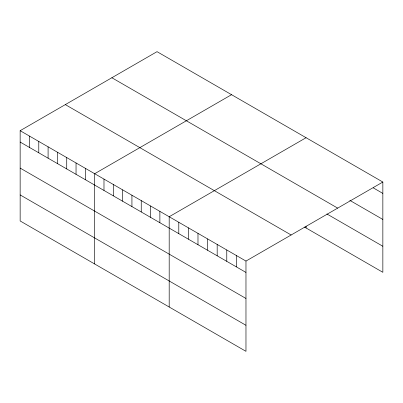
<?xml version="1.0" encoding="UTF-8"?>
<svg xmlns="http://www.w3.org/2000/svg" width="403" height="403" viewBox="0 0 403 403"><rect width="100%" height="100%" fill="white"/><g stroke="black" fill="none" stroke-linecap="round" stroke-linejoin="round"><path stroke-width="0.6" d="M20.15 130.693L245.971 261.068L245.971 351.335L20.15 220.96L20.15 130.693L157.029 51.665L382.85 182.04L382.85 272.307L304.517 227.085M231.549 94.69L94.67 173.713L94.67 263.985M306.073 137.715L169.189 216.738L169.189 307.005M245.971 261.068L382.85 182.04M373.254 187.863L382.85 193.405M349.794 200.356L382.85 219.444M111.858 77.744L337.679 208.119M326.863 213.948L382.85 246.268M65.321 104.614L291.142 234.989M20.15 142.052L245.971 272.428M20.15 168.091L245.971 298.467M20.15 194.921L245.971 325.297M306.073 226.123L306.073 227.982M236.375 255.527L236.375 266.887M226.773 249.986L226.773 261.346M217.177 244.445L217.177 255.804M207.58 238.903L207.58 250.268M197.984 233.362L197.984 244.727M188.387 227.821L188.387 239.186M178.791 222.28L178.791 233.644M159.875 211.363L159.875 222.723M150.561 205.983L150.561 217.348M141.246 200.603L141.246 211.968M131.932 195.228L131.932 206.588M122.618 189.848L122.618 201.213M113.298 184.473L113.298 195.833M103.984 179.093L103.984 190.458M85.355 168.338L85.355 179.698M76.041 162.958L76.041 174.323M66.727 157.583L66.727 168.943M57.412 152.203L57.412 163.568M48.093 146.823L48.093 158.188M38.779 141.448L38.779 152.808M29.464 136.068L29.464 147.433"/></g></svg>
